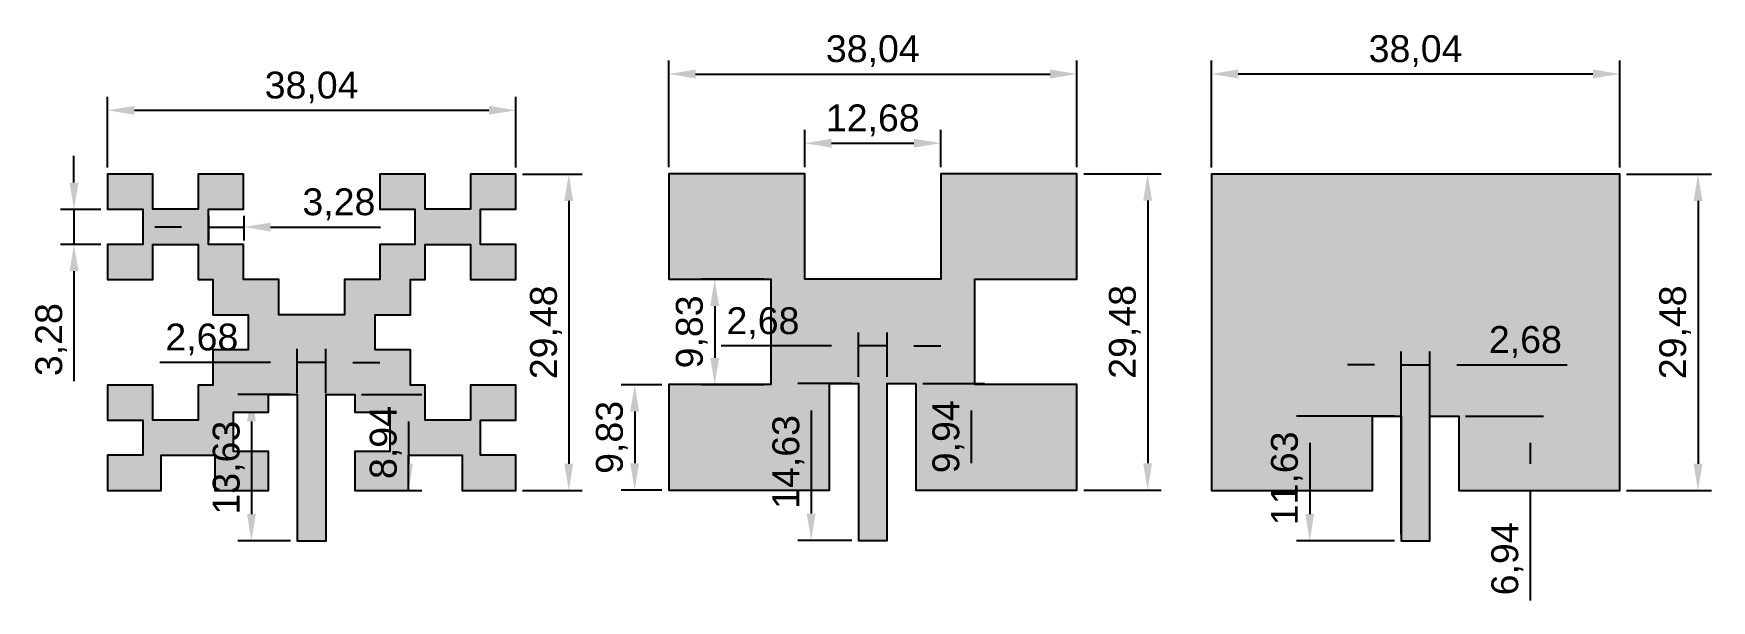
# Model space of a CAD drawing. Header units: millimetres. Extents: x 1790 to 1946, y 1295 to 1348.
import ezdxf

# ---------------------------------------------------------------- set-up
doc = ezdxf.new("R2010")
doc.units = ezdxf.units.MM
doc.styles.get("Standard").update_dxf_attribs({"font": 'arial.ttf'})
doc.dimstyles.new('ISO-25', dxfattribs={"dimtxt": 2.5, "dimasz": 2.5, "dimexe": 1.25, "dimexo": 0.625, "dimtad": 1, "dimtxsty": 'Standard', "dimcen": 2.5, "dimadec": 0, "dimazin": 0, "dimtfac": 1, "dimtmove": 0, "dimatfit": 3, "dimfxl": 1, "dimarcsym": 0})

# ---------------------------------------------------------------- blocks, each defined once
blk = doc.blocks.new('*D4')
at = {"color": 0, "lineweight": -2, "transparency": 16777216}
for p, q in [((1849.13, 1335.5), (1849.13, 1345.42)), ((1887.16, 1335.5), (1887.16, 1345.42)), ((1851.63, 1344.17), (1884.66, 1344.17))]:
    blk.add_line(p, q, dxfattribs=at)
at = {"color": 0, "transparency": 16777216}
for points in [[(1851.63, 1344.59), (1851.63, 1343.75), (1849.13, 1344.17)], [(1884.66, 1344.59), (1884.66, 1343.75), (1887.16, 1344.17)]]:
    blk.add_solid(points, dxfattribs=at)
at = {"layer": 'Defpoints', "color": 0, "transparency": 16777216}
for p in [(1887.16, 1344.17), (1849.13, 1334.88), (1887.16, 1334.88)]:
    blk.add_point(p, dxfattribs=at)
at = {"color": 0, "transparency": 16777216, "insert": (1868.14, 1346.3), "char_height": 2.5, "attachment_point": 5}
blk.add_mtext('38,04', dxfattribs=at)
blk = doc.blocks.new('*D6')
at = {"color": 0, "lineweight": -2, "transparency": 16777216}
for p, q in [((1899.69, 1335.46), (1899.69, 1345.42)), ((1937.73, 1335.46), (1937.73, 1345.42)), ((1935.23, 1344.17), (1902.19, 1344.17))]:
    blk.add_line(p, q, dxfattribs=at)
at = {"color": 0, "transparency": 16777216}
for points in [[(1902.19, 1344.59), (1902.19, 1343.76), (1899.69, 1344.17)], [(1935.23, 1344.59), (1935.23, 1343.76), (1937.73, 1344.17)]]:
    blk.add_solid(points, dxfattribs=at)
at = {"layer": 'Defpoints', "color": 0, "transparency": 16777216}
for p in [(1899.69, 1344.17), (1899.69, 1334.84), (1937.73, 1334.84)]:
    blk.add_point(p, dxfattribs=at)
at = {"color": 0, "transparency": 16777216, "insert": (1918.71, 1346.3), "char_height": 2.5, "attachment_point": 5}
blk.add_mtext('38,04', dxfattribs=at)
blk = doc.blocks.new('*D7')
at = {"color": 0, "lineweight": -2, "transparency": 16777216}
for p, q in [((1887.79, 1334.88), (1895, 1334.88)), ((1893.75, 1332.38), (1893.75, 1307.9)), ((1887.79, 1305.4), (1895, 1305.4))]:
    blk.add_line(p, q, dxfattribs=at)
at = {"color": 0, "transparency": 16777216}
for points in [[(1893.33, 1332.38), (1894.16, 1332.38), (1893.75, 1334.88)], [(1893.33, 1307.9), (1894.16, 1307.9), (1893.75, 1305.4)]]:
    blk.add_solid(points, dxfattribs=at)
at = {"layer": 'Defpoints', "color": 0, "transparency": 16777216}
for p in [(1887.16, 1334.88), (1887.16, 1305.4), (1893.75, 1305.4)]:
    blk.add_point(p, dxfattribs=at)
at = {"color": 0, "transparency": 16777216, "insert": (1891.62, 1320.14), "char_height": 2.5, "attachment_point": 5, "rotation": 90}
blk.add_mtext('29,48', dxfattribs=at)
blk = doc.blocks.new('*D8')
at = {"color": 0, "lineweight": -2, "transparency": 16777216}
for p, q in [((1938.35, 1334.84), (1946.27, 1334.84)), ((1945.02, 1332.34), (1945.02, 1307.86)), ((1938.35, 1305.36), (1946.27, 1305.36))]:
    blk.add_line(p, q, dxfattribs=at)
at = {"color": 0, "transparency": 16777216}
for points in [[(1944.61, 1332.34), (1945.44, 1332.34), (1945.02, 1334.84)], [(1944.61, 1307.86), (1945.44, 1307.86), (1945.02, 1305.36)]]:
    blk.add_solid(points, dxfattribs=at)
at = {"layer": 'Defpoints', "color": 0, "transparency": 16777216}
for p in [(1937.73, 1334.84), (1937.73, 1305.36), (1945.02, 1305.36)]:
    blk.add_point(p, dxfattribs=at)
at = {"color": 0, "transparency": 16777216, "insert": (1942.89, 1320.1), "char_height": 2.5, "attachment_point": 5, "rotation": 90}
blk.add_mtext('29,48', dxfattribs=at)
blk = doc.blocks.new('*D9')
at = {"color": 0, "lineweight": -2, "transparency": 16777216}
for p, q in [((1923.35, 1312.3), (1930.63, 1312.3)), ((1929.38, 1309.8), (1929.38, 1307.86)), ((1923.35, 1305.36), (1930.63, 1305.36)), ((1929.38, 1305.36), (1929.38, 1295.12))]:
    blk.add_line(p, q, dxfattribs=at)
at = {"color": 0, "transparency": 16777216}
for points in [[(1928.96, 1309.8), (1929.8, 1309.8), (1929.38, 1312.3)], [(1928.96, 1307.86), (1929.8, 1307.86), (1929.38, 1305.36)]]:
    blk.add_solid(points, dxfattribs=at)
at = {"layer": 'Defpoints', "color": 0, "transparency": 16777216}
for p in [(1922.73, 1312.3), (1922.73, 1305.36), (1929.38, 1305.36)]:
    blk.add_point(p, dxfattribs=at)
at = {"color": 0, "transparency": 16777216, "insert": (1927.25, 1298.99), "char_height": 2.5, "attachment_point": 5, "rotation": 90}
blk.add_mtext('6,94', dxfattribs=at)
blk = doc.blocks.new('*D10')
at = {"color": 0, "lineweight": -2, "transparency": 16777216}
for p, q in [((1917.37, 1301.3), (1917.37, 1318.32)), ((1920.05, 1301.3), (1920.05, 1318.32)), ((1914.87, 1317.07), (1912.37, 1317.07)), ((1917.37, 1317.07), (1920.05, 1317.07)), ((1922.55, 1317.07), (1932.84, 1317.07))]:
    blk.add_line(p, q, dxfattribs=at)
at = {"color": 0, "transparency": 16777216}
for points in [[(1914.87, 1317.49), (1914.87, 1316.65), (1917.37, 1317.07)], [(1922.55, 1317.49), (1922.55, 1316.65), (1920.05, 1317.07)]]:
    blk.add_solid(points, dxfattribs=at)
at = {"layer": 'Defpoints', "color": 0, "transparency": 16777216}
for p in [(1920.05, 1317.07), (1917.37, 1300.67), (1920.05, 1300.67)]:
    blk.add_point(p, dxfattribs=at)
at = {"color": 0, "transparency": 16777216, "insert": (1928.94, 1319.2), "char_height": 2.5, "attachment_point": 5}
blk.add_mtext('2,68', dxfattribs=at)
blk = doc.blocks.new('*D11')
at = {"color": 0, "lineweight": -2, "transparency": 16777216}
for p, q in [((1916.74, 1312.3), (1907.6, 1312.3)), ((1908.85, 1309.8), (1908.85, 1303.17)), ((1916.74, 1300.67), (1907.6, 1300.67))]:
    blk.add_line(p, q, dxfattribs=at)
at = {"color": 0, "transparency": 16777216}
for points in [[(1908.43, 1309.8), (1909.26, 1309.8), (1908.85, 1312.3)], [(1908.43, 1303.17), (1909.26, 1303.17), (1908.85, 1300.67)]]:
    blk.add_solid(points, dxfattribs=at)
at = {"layer": 'Defpoints', "color": 0, "transparency": 16777216}
for p in [(1917.37, 1312.3), (1908.85, 1300.67), (1917.37, 1300.67)]:
    blk.add_point(p, dxfattribs=at)
at = {"color": 0, "transparency": 16777216, "insert": (1906.72, 1306.49), "char_height": 2.5, "attachment_point": 5, "rotation": 90}
blk.add_mtext('11,63', dxfattribs=at)
blk = doc.blocks.new('*D12')
at = {"color": 0, "lineweight": -2, "transparency": 16777216}
for p, q in [((1858.01, 1325.05), (1852.16, 1325.05)), ((1853.41, 1322.55), (1853.41, 1317.72)), ((1858.01, 1315.22), (1852.16, 1315.22))]:
    blk.add_line(p, q, dxfattribs=at)
at = {"color": 0, "transparency": 16777216}
for points in [[(1853, 1322.55), (1853.83, 1322.55), (1853.41, 1325.05)], [(1853, 1317.72), (1853.83, 1317.72), (1853.41, 1315.22)]]:
    blk.add_solid(points, dxfattribs=at)
at = {"layer": 'Defpoints', "color": 0, "transparency": 16777216}
for p in [(1858.63, 1325.05), (1853.41, 1315.22), (1858.63, 1315.22)]:
    blk.add_point(p, dxfattribs=at)
at = {"color": 0, "transparency": 16777216, "insert": (1851.28, 1320.14), "char_height": 2.5, "attachment_point": 5, "rotation": 90}
blk.add_mtext('9,83', dxfattribs=at)
blk = doc.blocks.new('*D13')
at = {"color": 0, "lineweight": -2, "transparency": 16777216}
for p, q in [((1848.5, 1315.22), (1844.71, 1315.22)), ((1845.96, 1312.72), (1845.96, 1307.9)), ((1848.5, 1305.4), (1844.71, 1305.4))]:
    blk.add_line(p, q, dxfattribs=at)
at = {"color": 0, "transparency": 16777216}
for points in [[(1845.54, 1312.72), (1846.37, 1312.72), (1845.96, 1315.22)], [(1845.54, 1307.9), (1846.37, 1307.9), (1845.96, 1305.4)]]:
    blk.add_solid(points, dxfattribs=at)
at = {"layer": 'Defpoints', "color": 0, "transparency": 16777216}
for p in [(1849.13, 1315.22), (1845.96, 1305.4), (1849.13, 1305.4)]:
    blk.add_point(p, dxfattribs=at)
at = {"color": 0, "transparency": 16777216, "insert": (1843.83, 1310.31), "char_height": 2.5, "attachment_point": 5, "rotation": 90}
blk.add_mtext('9,83', dxfattribs=at)
blk = doc.blocks.new('*D14')
at = {"color": 0, "lineweight": -2, "transparency": 16777216}
for p, q in [((1861.8, 1335.5), (1861.8, 1338.97)), ((1874.48, 1335.5), (1874.48, 1338.97)), ((1864.3, 1337.72), (1871.98, 1337.72))]:
    blk.add_line(p, q, dxfattribs=at)
at = {"color": 0, "transparency": 16777216}
for points in [[(1864.3, 1338.14), (1864.3, 1337.31), (1861.8, 1337.72)], [(1871.98, 1338.14), (1871.98, 1337.31), (1874.48, 1337.72)]]:
    blk.add_solid(points, dxfattribs=at)
at = {"layer": 'Defpoints', "color": 0, "transparency": 16777216}
for p in [(1874.48, 1337.72), (1861.8, 1334.88), (1874.48, 1334.88)]:
    blk.add_point(p, dxfattribs=at)
at = {"color": 0, "transparency": 16777216, "insert": (1868.14, 1339.85), "char_height": 2.5, "attachment_point": 5}
blk.add_mtext('12,68', dxfattribs=at)
blk = doc.blocks.new('*D15')
at = {"color": 0, "lineweight": -2, "transparency": 16777216}
for p, q in [((1872.79, 1315.33), (1878.56, 1315.33)), ((1877.31, 1312.83), (1877.31, 1307.9)), ((1872.79, 1305.4), (1878.56, 1305.4))]:
    blk.add_line(p, q, dxfattribs=at)
at = {"color": 0, "transparency": 16777216}
for points in [[(1876.89, 1312.83), (1877.72, 1312.83), (1877.31, 1315.33)], [(1876.89, 1307.9), (1877.72, 1307.9), (1877.31, 1305.4)]]:
    blk.add_solid(points, dxfattribs=at)
at = {"layer": 'Defpoints', "color": 0, "transparency": 16777216}
for p in [(1872.16, 1315.33), (1872.16, 1305.4), (1877.31, 1305.4)]:
    blk.add_point(p, dxfattribs=at)
at = {"color": 0, "transparency": 16777216, "insert": (1875.18, 1310.37), "char_height": 2.5, "attachment_point": 5, "rotation": 90}
blk.add_mtext('9,94', dxfattribs=at)
blk = doc.blocks.new('*D16')
at = {"color": 0, "lineweight": -2, "transparency": 16777216}
for p, q in [((1866.18, 1315.33), (1861.15, 1315.33)), ((1862.4, 1312.83), (1862.4, 1303.21)), ((1866.18, 1300.71), (1861.15, 1300.71))]:
    blk.add_line(p, q, dxfattribs=at)
at = {"color": 0, "transparency": 16777216}
for points in [[(1861.98, 1312.83), (1862.81, 1312.83), (1862.4, 1315.33)], [(1861.98, 1303.21), (1862.81, 1303.21), (1862.4, 1300.71)]]:
    blk.add_solid(points, dxfattribs=at)
at = {"layer": 'Defpoints', "color": 0, "transparency": 16777216}
for p in [(1866.8, 1315.33), (1862.4, 1300.71), (1866.8, 1300.71)]:
    blk.add_point(p, dxfattribs=at)
at = {"color": 0, "transparency": 16777216, "insert": (1860.27, 1308.02), "char_height": 2.5, "attachment_point": 5, "rotation": 90}
blk.add_mtext('14,63', dxfattribs=at)
blk = doc.blocks.new('*D17')
at = {"color": 0, "lineweight": -2, "transparency": 16777216}
for p, q in [((1866.8, 1315.96), (1866.8, 1320.08)), ((1869.48, 1315.96), (1869.48, 1320.08)), ((1864.3, 1318.83), (1854.01, 1318.83)), ((1869.48, 1318.83), (1866.8, 1318.83)), ((1871.98, 1318.83), (1874.48, 1318.83))]:
    blk.add_line(p, q, dxfattribs=at)
at = {"color": 0, "transparency": 16777216}
for points in [[(1864.3, 1319.24), (1864.3, 1318.41), (1866.8, 1318.83)], [(1871.98, 1319.24), (1871.98, 1318.41), (1869.48, 1318.83)]]:
    blk.add_solid(points, dxfattribs=at)
at = {"layer": 'Defpoints', "color": 0, "transparency": 16777216}
for p in [(1866.8, 1318.83), (1866.8, 1315.33), (1869.48, 1315.33)]:
    blk.add_point(p, dxfattribs=at)
at = {"color": 0, "transparency": 16777216, "insert": (1857.91, 1320.95), "char_height": 2.5, "attachment_point": 5}
blk.add_mtext('2,68', dxfattribs=at)
blk = doc.blocks.new('*D18')
at = {"color": 0, "lineweight": -2, "transparency": 16777216}
for p, q in [((1796.85, 1335.46), (1796.85, 1342.04)), ((1834.88, 1335.47), (1834.88, 1342.04)), ((1799.35, 1340.79), (1832.38, 1340.79))]:
    blk.add_line(p, q, dxfattribs=at)
at = {"color": 0, "transparency": 16777216}
for points in [[(1799.35, 1341.2), (1799.35, 1340.37), (1796.85, 1340.79)], [(1832.38, 1341.2), (1832.38, 1340.37), (1834.88, 1340.79)]]:
    blk.add_solid(points, dxfattribs=at)
at = {"layer": 'Defpoints', "color": 0, "transparency": 16777216}
for p in [(1834.88, 1340.79), (1796.85, 1334.84), (1834.88, 1334.84)]:
    blk.add_point(p, dxfattribs=at)
at = {"color": 0, "transparency": 16777216, "insert": (1815.86, 1342.91), "char_height": 2.5, "attachment_point": 5}
blk.add_mtext('38,04', dxfattribs=at)
blk = doc.blocks.new('*D19')
at = {"color": 0, "lineweight": -2, "transparency": 16777216}
for p, q in [((1835.51, 1334.84), (1841.07, 1334.84)), ((1839.82, 1332.34), (1839.82, 1307.86)), ((1835.51, 1305.36), (1841.07, 1305.36))]:
    blk.add_line(p, q, dxfattribs=at)
at = {"color": 0, "transparency": 16777216}
for points in [[(1839.4, 1332.34), (1840.23, 1332.34), (1839.82, 1334.84)], [(1839.4, 1307.86), (1840.23, 1307.86), (1839.82, 1305.36)]]:
    blk.add_solid(points, dxfattribs=at)
at = {"layer": 'Defpoints', "color": 0, "transparency": 16777216}
for p in [(1834.88, 1334.84), (1834.88, 1305.36), (1839.82, 1305.36)]:
    blk.add_point(p, dxfattribs=at)
at = {"color": 0, "transparency": 16777216, "insert": (1837.69, 1320.1), "char_height": 2.5, "attachment_point": 5, "rotation": 90}
blk.add_mtext('29,48', dxfattribs=at)
blk = doc.blocks.new('*D20')
at = {"color": 0, "lineweight": -2, "transparency": 16777216}
for p, q in [((1793.72, 1334.06), (1793.72, 1336.56)), ((1796.22, 1331.56), (1792.47, 1331.56)), ((1793.72, 1331.56), (1793.72, 1328.29)), ((1796.22, 1328.29), (1792.47, 1328.29)), ((1793.72, 1325.79), (1793.72, 1315.54))]:
    blk.add_line(p, q, dxfattribs=at)
at = {"color": 0, "transparency": 16777216}
for points in [[(1793.31, 1334.06), (1794.14, 1334.06), (1793.72, 1331.56)], [(1793.31, 1325.79), (1794.14, 1325.79), (1793.72, 1328.29)]]:
    blk.add_solid(points, dxfattribs=at)
at = {"layer": 'Defpoints', "color": 0, "transparency": 16777216}
for p in [(1796.85, 1331.56), (1793.72, 1328.29), (1796.85, 1328.29)]:
    blk.add_point(p, dxfattribs=at)
at = {"color": 0, "transparency": 16777216, "insert": (1791.6, 1319.42), "char_height": 2.5, "attachment_point": 5, "rotation": 90}
blk.add_mtext('3,28', dxfattribs=at)
blk = doc.blocks.new('*D21')
at = {"color": 0, "lineweight": -2, "transparency": 16777216}
for p, q in [((1814.52, 1314.42), (1814.52, 1318.55)), ((1817.2, 1314.42), (1817.2, 1318.55)), ((1812.02, 1317.3), (1801.73, 1317.3)), ((1817.2, 1317.3), (1814.52, 1317.3)), ((1819.7, 1317.3), (1822.2, 1317.3))]:
    blk.add_line(p, q, dxfattribs=at)
at = {"color": 0, "transparency": 16777216}
for points in [[(1812.02, 1317.71), (1812.02, 1316.88), (1814.52, 1317.3)], [(1819.7, 1317.71), (1819.7, 1316.88), (1817.2, 1317.3)]]:
    blk.add_solid(points, dxfattribs=at)
at = {"layer": 'Defpoints', "color": 0, "transparency": 16777216}
for p in [(1814.52, 1317.3), (1814.52, 1313.8), (1817.2, 1313.8)]:
    blk.add_point(p, dxfattribs=at)
at = {"color": 0, "transparency": 16777216, "insert": (1805.63, 1319.43), "char_height": 2.5, "attachment_point": 5}
blk.add_mtext('2,68', dxfattribs=at)
blk = doc.blocks.new('*D23')
at = {"color": 0, "lineweight": -2, "transparency": 16777216}
for p, q in [((1813.9, 1314.3), (1809, 1314.3)), ((1810.25, 1311.8), (1810.25, 1303.17)), ((1813.9, 1300.67), (1809, 1300.67))]:
    blk.add_line(p, q, dxfattribs=at)
at = {"color": 0, "transparency": 16777216}
for points in [[(1809.84, 1311.8), (1810.67, 1311.8), (1810.25, 1314.3)], [(1809.84, 1303.17), (1810.67, 1303.17), (1810.25, 1300.67)]]:
    blk.add_solid(points, dxfattribs=at)
at = {"layer": 'Defpoints', "color": 0, "transparency": 16777216}
for p in [(1814.52, 1314.3), (1810.25, 1300.67), (1814.52, 1300.67)]:
    blk.add_point(p, dxfattribs=at)
at = {"color": 0, "transparency": 16777216, "insert": (1808.13, 1307.49), "char_height": 2.5, "attachment_point": 5, "rotation": 90}
blk.add_mtext('13,63', dxfattribs=at)
blk = doc.blocks.new('*D24')
at = {"color": 0, "lineweight": -2, "transparency": 16777216}
for p, q in [((1820.51, 1314.3), (1826.13, 1314.3)), ((1824.88, 1311.8), (1824.88, 1307.86)), ((1820.51, 1305.36), (1826.13, 1305.36))]:
    blk.add_line(p, q, dxfattribs=at)
at = {"color": 0, "transparency": 16777216}
for points in [[(1824.47, 1311.8), (1825.3, 1311.8), (1824.88, 1314.3)], [(1824.47, 1307.86), (1825.3, 1307.86), (1824.88, 1305.36)]]:
    blk.add_solid(points, dxfattribs=at)
at = {"layer": 'Defpoints', "color": 0, "transparency": 16777216}
for p in [(1819.89, 1314.3), (1819.89, 1305.36), (1824.88, 1305.36)]:
    blk.add_point(p, dxfattribs=at)
at = {"color": 0, "transparency": 16777216, "insert": (1822.76, 1309.83), "char_height": 2.5, "attachment_point": 5, "rotation": 90}
blk.add_mtext('8,94', dxfattribs=at)
blk = doc.blocks.new('*D25')
at = {"color": 0, "lineweight": -2, "transparency": 16777216}
for p, q in [((1806.25, 1330.94), (1806.25, 1328.66)), ((1809.53, 1330.94), (1809.53, 1328.66)), ((1803.75, 1329.91), (1801.25, 1329.91)), ((1806.25, 1329.91), (1809.53, 1329.91)), ((1812.03, 1329.91), (1822.27, 1329.91))]:
    blk.add_line(p, q, dxfattribs=at)
at = {"color": 0, "transparency": 16777216}
for points in [[(1803.75, 1330.32), (1803.75, 1329.49), (1806.25, 1329.91)], [(1812.03, 1330.32), (1812.03, 1329.49), (1809.53, 1329.91)]]:
    blk.add_solid(points, dxfattribs=at)
at = {"layer": 'Defpoints', "color": 0, "transparency": 16777216}
for p in [(1806.25, 1331.56), (1809.53, 1331.56), (1809.53, 1329.91)]:
    blk.add_point(p, dxfattribs=at)
at = {"color": 0, "transparency": 16777216, "insert": (1818.4, 1332.03), "char_height": 2.5, "attachment_point": 5}
blk.add_mtext('3,28', dxfattribs=at)

msp = doc.modelspace()

# ---------------------------------------------------------------- hatches: boundary and pattern name
h = msp.add_hatch(color=5)
h.dxf.hatch_style = 1
h.paths.add_polyline_path([(1812.8, 1321.74), (1812.8, 1325.015), (1809.526, 1325.015), (1809.526, 1328.289), (1806.251, 1328.289), (1806.251, 1331.565), (1809.526, 1331.565), (1809.526, 1334.84), (1805.298, 1334.84), (1805.298, 1331.565), (1801.072, 1331.565), (1801.072, 1334.84), (1796.846, 1334.84), (1796.846, 1331.565), (1800.121, 1331.565), (1800.121, 1328.289), (1796.846, 1328.289), (1796.846, 1325.015), (1801.071, 1325.015), (1801.071, 1328.291), (1805.298, 1328.291), (1805.298, 1325.015), (1806.671, 1325.015), (1806.671, 1321.741), (1809.946, 1321.741), (1809.946, 1318.465), (1806.671, 1318.465), (1806.671, 1315.19), (1805.298, 1315.19), (1805.298, 1311.915), (1801.072, 1311.915), (1801.072, 1315.19), (1796.846, 1315.19), (1796.846, 1311.915), (1800.121, 1311.915), (1800.121, 1308.639), (1796.846, 1308.639), (1796.846, 1305.363), (1801.845, 1305.363), (1801.845, 1308.638), (1806.844, 1308.638), (1806.844, 1305.363), (1811.842, 1305.363), (1811.842, 1309.008), (1808.567, 1309.008), (1808.567, 1312.654), (1811.842, 1312.654), (1811.842, 1313.799), (1811.842, 1314.299), (1814.523, 1314.299), (1814.523, 1313.799), (1814.523, 1300.674), (1817.204, 1300.674), (1817.204, 1313.799), (1817.204, 1314.299), (1819.885, 1314.299), (1819.885, 1313.799), (1819.885, 1312.654), (1823.161, 1312.654), (1823.161, 1309.008), (1819.885, 1309.008), (1819.885, 1305.363), (1824.884, 1305.363), (1824.884, 1308.638), (1829.883, 1308.638), (1829.883, 1305.363), (1834.882, 1305.363), (1834.882, 1308.639), (1831.606, 1308.639), (1831.606, 1311.916), (1834.882, 1311.916), (1834.882, 1315.19), (1830.658, 1315.19), (1830.658, 1311.915), (1826.432, 1311.915), (1826.432, 1315.19), (1825.057, 1315.19), (1825.057, 1318.466), (1821.782, 1318.466), (1821.782, 1321.741), (1825.057, 1321.741), (1825.057, 1325.015), (1826.432, 1325.015), (1826.432, 1328.29), (1830.658, 1328.29), (1830.658, 1325.015), (1834.882, 1325.015), (1834.882, 1328.29), (1831.607, 1328.29), (1831.607, 1331.565), (1834.882, 1331.566), (1834.882, 1334.841), (1830.658, 1334.84), (1830.658, 1331.564), (1826.432, 1331.565), (1826.432, 1334.84), (1822.206, 1334.84), (1822.206, 1331.565), (1825.481, 1331.565), (1825.481, 1328.289), (1822.206, 1328.289), (1822.206, 1325.015), (1818.928, 1325.015), (1818.928, 1321.74)])
h = msp.add_hatch(color=1)
h.dxf.hatch_style = 1
h.paths.add_polyline_path([(1866.803, 1315.335), (1866.803, 1300.71), (1869.484, 1300.71), (1869.484, 1315.335), (1872.165, 1315.335), (1872.165, 1305.399), (1887.161, 1305.399), (1887.161, 1315.225), (1877.652, 1315.225), (1877.652, 1325.05), (1887.161, 1325.05), (1887.161, 1334.876), (1874.482, 1334.876), (1874.482, 1325.049), (1861.804, 1325.049), (1861.804, 1334.876), (1849.125, 1334.876), (1849.125, 1325.049), (1858.634, 1325.049), (1858.634, 1315.224), (1849.125, 1315.224), (1849.125, 1305.399), (1864.122, 1305.399), (1864.122, 1315.335)])
h = msp.add_hatch(color=3)
h.dxf.hatch_style = 1
h.paths.add_polyline_path([(1922.729, 1312.299), (1922.729, 1305.363), (1937.726, 1305.363), (1937.726, 1334.84), (1899.69, 1334.84), (1899.69, 1305.363), (1914.686, 1305.363), (1914.686, 1312.299), (1917.367, 1312.299), (1917.367, 1300.674), (1920.048, 1300.674), (1920.048, 1312.299)])

# ---------------------------------------------------------------- linework, layer by layer
at = {"color": 3}
msp.add_lwpolyline([(1819.885, 1313.799), (1819.885, 1312.654), (1823.161, 1312.654), (1823.161, 1309.008), (1819.885, 1309.008), (1819.885, 1305.363), (1824.884, 1305.363), (1824.884, 1308.638), (1829.883, 1308.638), (1829.883, 1305.363), (1834.882, 1305.363), (1834.882, 1308.639), (1831.606, 1308.639), (1831.606, 1311.916), (1834.882, 1311.916), (1834.882, 1315.19), (1830.658, 1315.19), (1830.658, 1311.915), (1826.432, 1311.915), (1826.432, 1315.19), (1825.057, 1315.19), (1825.057, 1318.466), (1821.782, 1318.466), (1821.782, 1321.741), (1825.057, 1321.741), (1825.057, 1325.015), (1826.432, 1325.015), (1826.432, 1328.29), (1830.658, 1328.29), (1830.658, 1325.015), (1834.882, 1325.015), (1834.882, 1328.29), (1831.607, 1328.29), (1831.607, 1331.565), (1834.882, 1331.566), (1834.882, 1334.841), (1830.658, 1334.84), (1830.658, 1331.564), (1826.432, 1331.565), (1826.432, 1334.84), (1822.206, 1334.84), (1822.206, 1331.565), (1825.481, 1331.565), (1825.481, 1328.289), (1822.206, 1328.289), (1822.206, 1325.015), (1818.928, 1325.015), (1818.928, 1321.74), (1812.8, 1321.74), (1812.8, 1325.015), (1809.526, 1325.015), (1809.526, 1328.289), (1806.251, 1328.289), (1806.251, 1331.565), (1809.526, 1331.565), (1809.526, 1334.84), (1805.298, 1334.84), (1805.298, 1331.565), (1801.072, 1331.565), (1801.072, 1334.84), (1796.846, 1334.84), (1796.846, 1331.565), (1800.121, 1331.565), (1800.121, 1328.289), (1796.846, 1328.289), (1796.846, 1325.015), (1801.071, 1325.015), (1801.071, 1328.291), (1805.298, 1328.291), (1805.298, 1325.015), (1806.671, 1325.015), (1806.671, 1321.741), (1809.946, 1321.741), (1809.946, 1318.465), (1806.671, 1318.465), (1806.671, 1315.19), (1805.298, 1315.19), (1805.298, 1311.915), (1801.072, 1311.915), (1801.072, 1315.19), (1796.846, 1315.19), (1796.846, 1311.915), (1800.121, 1311.915), (1800.121, 1308.639), (1796.846, 1308.639), (1796.846, 1305.363), (1801.845, 1305.363), (1801.845, 1308.638), (1806.844, 1308.638), (1806.844, 1305.363), (1811.842, 1305.363), (1811.842, 1309.008), (1808.567, 1309.008), (1808.567, 1312.654), (1811.842, 1312.654), (1811.842, 1313.799), (1811.842, 1314.299), (1814.523, 1314.299), (1814.523, 1313.799), (1814.523, 1300.674), (1817.204, 1300.674), (1817.204, 1313.799), (1817.204, 1314.299), (1819.885, 1314.299)], close=True, dxfattribs=at)
at = {"color": 6}
msp.add_lwpolyline([(1872.165, 1315.335), (1872.165, 1305.399), (1887.161, 1305.399), (1887.161, 1315.225), (1877.652, 1315.225), (1877.652, 1325.05), (1887.161, 1325.05), (1887.161, 1334.876), (1874.482, 1334.876), (1874.482, 1325.049), (1861.804, 1325.049), (1861.804, 1334.876), (1849.125, 1334.876), (1849.125, 1325.049), (1858.634, 1325.049), (1858.634, 1315.224), (1849.125, 1315.224), (1849.125, 1305.399), (1864.122, 1305.399), (1864.122, 1315.335), (1866.803, 1315.335), (1866.803, 1300.71), (1869.484, 1300.71), (1869.484, 1315.335)], close=True, dxfattribs=at)
at = {"color": 5}
msp.add_lwpolyline([(1914.686, 1312.299), (1917.367, 1312.299), (1917.367, 1300.674), (1920.048, 1300.674), (1920.048, 1312.299), (1922.729, 1312.299), (1922.729, 1305.363), (1937.726, 1305.363), (1937.726, 1334.84), (1899.69, 1334.84), (1899.69, 1305.363), (1914.686, 1305.363)], close=True, dxfattribs=at)
msp.add_lwpolyline([(1864.122, 1305.399), (1864.122, 1315.335), (1866.803, 1315.335)])

# ---------------------------------------------------------------- dimensions: what is measured, and where the dimension line sits
for base, p1, p2, picture, middle in [((1887.161, 1344.171), (1849.125, 1334.876), (1887.161, 1334.876), '*D4', (1868.143, 1346.298)), ((1899.69, 1344.172), (1937.726, 1334.84), (1899.69, 1334.84), '*D6', (1918.708, 1346.299)), ((1834.882, 1340.786), (1796.846, 1334.84), (1834.882, 1334.841), '*D18', (1815.864, 1342.914)), ((1874.482, 1337.722), (1861.804, 1334.876), (1874.482, 1334.876), '*D14', (1868.143, 1339.849)), ((1809.526, 1329.906), (1806.2507, 1331.5647), (1809.526, 1331.5647), '*D25', (1818.3996, 1332.0334)), ((1866.803, 1318.826), (1869.484, 1315.335), (1866.803, 1315.335), '*D17', (1857.907, 1320.953)), ((1814.523, 1317.298), (1817.204, 1313.799), (1814.523, 1313.799), '*D21', (1805.628, 1319.425)), ((1920.048, 1317.071), (1917.367, 1300.674), (1920.048, 1300.674), '*D10', (1928.944, 1319.198))]:
    dim = msp.add_linear_dim(base=base, p1=p1, p2=p2, dimstyle='ISO-25')
    dim.commit()
    dim.dimension.update_dxf_attribs({"geometry": picture, "text_midpoint": middle})
for base, p1, p2, picture, middle in [((1793.723, 1328.289), (1796.846, 1331.565), (1796.846, 1328.289), '*D20', (1791.596, 1319.416)), ((1839.818, 1305.363), (1834.882, 1334.841), (1834.882, 1305.363), '*D19', (1837.691, 1320.102)), ((1893.747, 1305.399), (1887.161, 1334.876), (1887.161, 1305.399), '*D7', (1891.619, 1320.137)), ((1945.022, 1305.363), (1937.726, 1334.84), (1937.726, 1305.363), '*D8', (1942.895, 1320.101)), ((1853.412045636, 1315.224318866), (1858.634180729, 1325.049318866), (1858.634180729, 1315.224318866), '*D12', (1851.284658187, 1320.136818866)), ((1845.9564, 1305.3987), (1849.1251, 1315.2243), (1849.1251, 1305.3987), '*D13', (1843.829, 1310.3115)), ((1862.397014703, 1300.709988866), (1866.802610729, 1315.334988866), (1866.802610729, 1300.709988866), '*D16', (1860.269627254, 1308.022488866)), ((1877.308, 1305.399), (1872.165, 1315.335), (1872.165, 1305.399), '*D15', (1875.181, 1310.367)), ((1810.254674902, 1300.674309187), (1814.523499209, 1314.299309187), (1814.523499209, 1300.674309187), '*D23', (1808.127287453, 1307.486809187)), ((1824.884, 1305.363), (1819.885, 1314.299), (1819.885, 1305.363), '*D24', (1822.757, 1309.831)), ((1908.847963599, 1300.674309207), (1917.367283609, 1312.299309207), (1917.367283609, 1300.674309207), '*D11', (1906.72057615, 1306.486809207)), ((1929.381, 1305.363), (1922.729, 1312.299), (1922.729, 1305.363), '*D9', (1927.254, 1298.989))]:
    dim = msp.add_linear_dim(base=base, p1=p1, p2=p2, angle=90, dimstyle='ISO-25')
    dim.commit()
    dim.dimension.update_dxf_attribs({"geometry": picture, "text_midpoint": middle})

doc.saveas('drawing.dxf')
